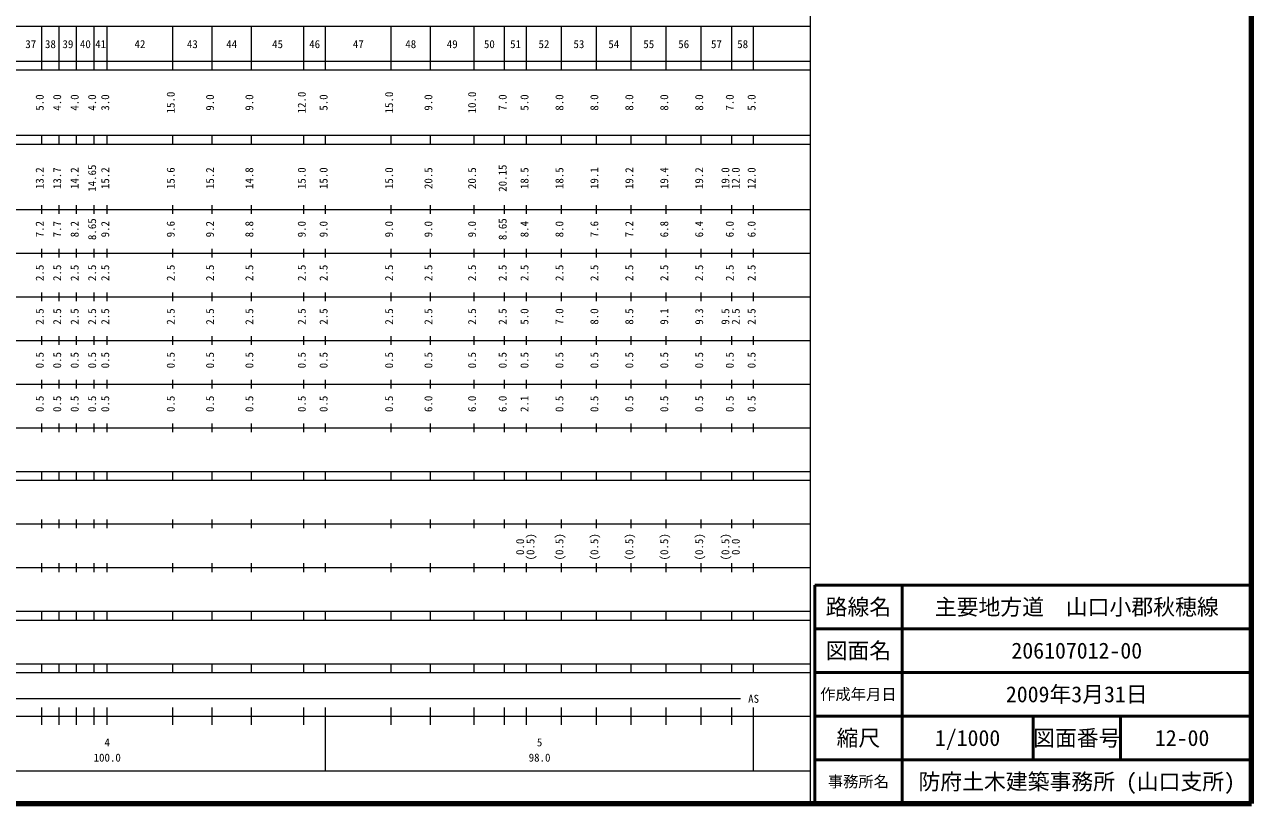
# Model space of a CAD drawing. Units: millimetres on the paper, enlarged 1000 times. Extents: x 40000 to 680000, y 20000 to 380000.
# Drawn here: x 399070 to 680000, y 20000 to 198357 of the extents above; entities that cross this region are included whole.
import ezdxf
from ezdxf.enums import TextEntityAlignment as Align

# ---------------------------------------------------------------- set-up
doc = ezdxf.new("R2010")
doc.units = ezdxf.units.MM
doc.header["$LTSCALE"] = 1000
for name, color, linetype, lineweight in [('M-TTL', 2, 'Continuous', 140), ('M-TTL-BAND', 7, 'Continuous', 13), ('M-TTL-FRAM', 2, 'Continuous', 50), ('M-TTL-LINE', 7, 'Continuous', 50)]:
    doc.layers.add(name, color=color, linetype=linetype, lineweight=lineweight)
doc.layers.add('M-TTL-TXT', color=7, linetype='Continuous')
doc.styles.add('ＭＳ ゴシック', font='')
doc.styles.get('ＭＳ ゴシック').set_extended_font_data('MS Gothic')

msp = doc.modelspace()

# ---------------------------------------------------------------- linework, layer by layer
at = {"layer": 'M-TTL'}
for p, q in [((680000, 20000), (680000, 380000)), ((40000, 20000), (680000, 20000))]:
    msp.add_line(p, q, dxfattribs=at)
at = {"layer": 'M-TTL-BAND'}
for p, q in [((579000, 20000), (579000, 370000)), ((68000, 198000), (579000, 198000)), ((403000, 188000), (403000, 198000)), ((407000, 188000), (407000, 198000)), ((411000, 188000), (411000, 198000)), ((415000, 188000), (415000, 198000)), ((418000, 188000), (418000, 198000)), ((433000, 188000), (433000, 198000)), ((442000, 188000), (442000, 198000)), ((451000, 188000), (451000, 198000)), ((463000, 188000), (463000, 198000)), ((468000, 188000), (468000, 198000)), ((483000, 188000), (483000, 198000)), ((492000, 188000), (492000, 198000)), ((502000, 188000), (502000, 198000)), ((509000, 188000), (509000, 198000)), ((514000, 188000), (514000, 198000)), ((522000, 188000), (522000, 198000)), ((530000, 188000), (530000, 198000)), ((538000, 188000), (538000, 198000)), ((546000, 188000), (546000, 198000)), ((554000, 188000), (554000, 198000)), ((561000, 188000), (561000, 198000)), ((566000, 188000), (566000, 198000)), ((40000, 190000), (579000, 190000)), ((40000, 188000), (579000, 188000)), ((40000, 173000), (579000, 173000)), ((403000, 171000), (403000, 173000)), ((407000, 171000), (407000, 173000)), ((411000, 171000), (411000, 173000)), ((415000, 171000), (415000, 173000)), ((418000, 171000), (418000, 173000)), ((433000, 171000), (433000, 173000)), ((442000, 171000), (442000, 173000)), ((451000, 171000), (451000, 173000)), ((463000, 171000), (463000, 173000)), ((468000, 171000), (468000, 173000)), ((483000, 171000), (483000, 173000)), ((492000, 171000), (492000, 173000)), ((502000, 171000), (502000, 173000)), ((509000, 171000), (509000, 173000)), ((514000, 171000), (514000, 173000)), ((522000, 171000), (522000, 173000)), ((530000, 171000), (530000, 173000)), ((538000, 171000), (538000, 173000)), ((546000, 171000), (546000, 173000)), ((554000, 171000), (554000, 173000)), ((561000, 171000), (561000, 173000)), ((566000, 171000), (566000, 173000)), ((40000, 171000), (579000, 171000)), ((40000, 156000), (579000, 156000)), ((403000, 155000), (403000, 157000)), ((407000, 155000), (407000, 157000)), ((411000, 155000), (411000, 157000)), ((415000, 155000), (415000, 157000)), ((418000, 155000), (418000, 157000)), ((433000, 155000), (433000, 157000)), ((442000, 155000), (442000, 157000)), ((451000, 155000), (451000, 157000)), ((463000, 155000), (463000, 157000)), ((468000, 155000), (468000, 157000)), ((483000, 155000), (483000, 157000)), ((492000, 155000), (492000, 157000)), ((502000, 155000), (502000, 157000)), ((509000, 155000), (509000, 157000)), ((514000, 155000), (514000, 157000)), ((522000, 155000), (522000, 157000)), ((530000, 155000), (530000, 157000)), ((538000, 155000), (538000, 157000)), ((546000, 155000), (546000, 157000)), ((554000, 155000), (554000, 157000)), ((561000, 155000), (561000, 157000)), ((566000, 155000), (566000, 157000)), ((403000, 145000), (403000, 147000)), ((407000, 145000), (407000, 147000)), ((411000, 145000), (411000, 147000)), ((415000, 145000), (415000, 147000)), ((418000, 145000), (418000, 147000)), ((433000, 145000), (433000, 147000)), ((442000, 145000), (442000, 147000)), ((451000, 145000), (451000, 147000)), ((463000, 145000), (463000, 147000)), ((468000, 145000), (468000, 147000)), ((483000, 145000), (483000, 147000)), ((492000, 145000), (492000, 147000)), ((502000, 145000), (502000, 147000)), ((509000, 145000), (509000, 147000)), ((514000, 145000), (514000, 147000)), ((522000, 145000), (522000, 147000)), ((530000, 145000), (530000, 147000)), ((538000, 145000), (538000, 147000)), ((546000, 145000), (546000, 147000)), ((554000, 145000), (554000, 147000)), ((561000, 145000), (561000, 147000)), ((566000, 145000), (566000, 147000)), ((46000, 146000), (579000, 146000)), ((52000, 136000), (579000, 136000)), ((403000, 135000), (403000, 137000)), ((407000, 135000), (407000, 137000)), ((411000, 135000), (411000, 137000)), ((415000, 135000), (415000, 137000)), ((418000, 135000), (418000, 137000)), ((433000, 135000), (433000, 137000)), ((442000, 135000), (442000, 137000)), ((451000, 135000), (451000, 137000)), ((463000, 135000), (463000, 137000)), ((468000, 135000), (468000, 137000)), ((483000, 135000), (483000, 137000)), ((492000, 135000), (492000, 137000)), ((502000, 135000), (502000, 137000)), ((509000, 135000), (509000, 137000)), ((514000, 135000), (514000, 137000)), ((522000, 135000), (522000, 137000)), ((530000, 135000), (530000, 137000)), ((538000, 135000), (538000, 137000)), ((546000, 135000), (546000, 137000)), ((554000, 135000), (554000, 137000)), ((561000, 135000), (561000, 137000)), ((566000, 135000), (566000, 137000)), ((403000, 125000), (403000, 127000)), ((407000, 125000), (407000, 127000)), ((411000, 125000), (411000, 127000)), ((415000, 125000), (415000, 127000)), ((418000, 125000), (418000, 127000)), ((433000, 125000), (433000, 127000)), ((442000, 125000), (442000, 127000)), ((451000, 125000), (451000, 127000)), ((463000, 125000), (463000, 127000)), ((468000, 125000), (468000, 127000)), ((483000, 125000), (483000, 127000)), ((492000, 125000), (492000, 127000)), ((502000, 125000), (502000, 127000)), ((509000, 125000), (509000, 127000)), ((514000, 125000), (514000, 127000)), ((522000, 125000), (522000, 127000)), ((530000, 125000), (530000, 127000)), ((538000, 125000), (538000, 127000)), ((546000, 125000), (546000, 127000)), ((554000, 125000), (554000, 127000)), ((561000, 125000), (561000, 127000)), ((566000, 125000), (566000, 127000)), ((46000, 126000), (579000, 126000)), ((52000, 116000), (579000, 116000)), ((403000, 115000), (403000, 117000)), ((407000, 115000), (407000, 117000)), ((411000, 115000), (411000, 117000)), ((415000, 115000), (415000, 117000)), ((418000, 115000), (418000, 117000)), ((433000, 115000), (433000, 117000)), ((442000, 115000), (442000, 117000)), ((451000, 115000), (451000, 117000)), ((463000, 115000), (463000, 117000)), ((468000, 115000), (468000, 117000)), ((483000, 115000), (483000, 117000)), ((492000, 115000), (492000, 117000)), ((502000, 115000), (502000, 117000)), ((509000, 115000), (509000, 117000)), ((514000, 115000), (514000, 117000)), ((522000, 115000), (522000, 117000)), ((530000, 115000), (530000, 117000)), ((538000, 115000), (538000, 117000)), ((546000, 115000), (546000, 117000)), ((554000, 115000), (554000, 117000)), ((561000, 115000), (561000, 117000)), ((566000, 115000), (566000, 117000)), ((403000, 105000), (403000, 107000)), ((407000, 105000), (407000, 107000)), ((411000, 105000), (411000, 107000)), ((415000, 105000), (415000, 107000)), ((418000, 105000), (418000, 107000)), ((433000, 105000), (433000, 107000)), ((442000, 105000), (442000, 107000)), ((451000, 105000), (451000, 107000)), ((463000, 105000), (463000, 107000)), ((468000, 105000), (468000, 107000)), ((483000, 105000), (483000, 107000)), ((492000, 105000), (492000, 107000)), ((502000, 105000), (502000, 107000)), ((509000, 105000), (509000, 107000)), ((514000, 105000), (514000, 107000)), ((522000, 105000), (522000, 107000)), ((530000, 105000), (530000, 107000)), ((538000, 105000), (538000, 107000)), ((546000, 105000), (546000, 107000)), ((554000, 105000), (554000, 107000)), ((561000, 105000), (561000, 107000)), ((566000, 105000), (566000, 107000)), ((46000, 106000), (579000, 106000)), ((40000, 96000), (579000, 96000)), ((403000, 94000), (403000, 96000)), ((407000, 94000), (407000, 96000)), ((411000, 94000), (411000, 96000)), ((415000, 94000), (415000, 96000)), ((418000, 94000), (418000, 96000)), ((433000, 94000), (433000, 96000)), ((442000, 94000), (442000, 96000)), ((451000, 94000), (451000, 96000)), ((463000, 94000), (463000, 96000)), ((468000, 94000), (468000, 96000)), ((483000, 94000), (483000, 96000)), ((492000, 94000), (492000, 96000)), ((502000, 94000), (502000, 96000)), ((509000, 94000), (509000, 96000)), ((514000, 94000), (514000, 96000)), ((522000, 94000), (522000, 96000)), ((530000, 94000), (530000, 96000)), ((538000, 94000), (538000, 96000)), ((546000, 94000), (546000, 96000)), ((554000, 94000), (554000, 96000)), ((561000, 94000), (561000, 96000)), ((566000, 94000), (566000, 96000)), ((40000, 94000), (579000, 94000)), ((403000, 83000), (403000, 85000)), ((407000, 83000), (407000, 85000)), ((411000, 83000), (411000, 85000)), ((415000, 83000), (415000, 85000)), ((418000, 83000), (418000, 85000)), ((433000, 83000), (433000, 85000)), ((442000, 83000), (442000, 85000)), ((451000, 83000), (451000, 85000)), ((463000, 83000), (463000, 85000)), ((468000, 83000), (468000, 85000)), ((483000, 83000), (483000, 85000)), ((492000, 83000), (492000, 85000)), ((502000, 83000), (502000, 85000)), ((509000, 83000), (509000, 85000)), ((514000, 83000), (514000, 85000)), ((522000, 83000), (522000, 85000)), ((530000, 83000), (530000, 85000)), ((538000, 83000), (538000, 85000)), ((546000, 83000), (546000, 85000)), ((554000, 83000), (554000, 85000)), ((561000, 83000), (561000, 85000)), ((566000, 83000), (566000, 85000)), ((49000, 84000), (579000, 84000)), ((40000, 74000), (579000, 74000)), ((403000, 73000), (403000, 75000)), ((407000, 73000), (407000, 75000)), ((411000, 73000), (411000, 75000)), ((415000, 73000), (415000, 75000)), ((418000, 73000), (418000, 75000)), ((433000, 73000), (433000, 75000)), ((442000, 73000), (442000, 75000)), ((451000, 73000), (451000, 75000)), ((463000, 73000), (463000, 75000)), ((468000, 73000), (468000, 75000)), ((483000, 73000), (483000, 75000)), ((492000, 73000), (492000, 75000)), ((502000, 73000), (502000, 75000)), ((509000, 73000), (509000, 75000)), ((514000, 73000), (514000, 75000)), ((522000, 73000), (522000, 75000)), ((530000, 73000), (530000, 75000)), ((538000, 73000), (538000, 75000)), ((546000, 73000), (546000, 75000)), ((554000, 73000), (554000, 75000)), ((561000, 73000), (561000, 75000)), ((566000, 73000), (566000, 75000)), ((40000, 64000), (579000, 64000)), ((40000, 62000), (579000, 62000)), ((403000, 62000), (403000, 64000)), ((407000, 62000), (407000, 64000)), ((411000, 62000), (411000, 64000)), ((415000, 62000), (415000, 64000)), ((418000, 62000), (418000, 64000)), ((433000, 62000), (433000, 64000)), ((442000, 62000), (442000, 64000)), ((451000, 62000), (451000, 64000)), ((463000, 62000), (463000, 64000)), ((468000, 62000), (468000, 64000)), ((483000, 62000), (483000, 64000)), ((492000, 62000), (492000, 64000)), ((502000, 62000), (502000, 64000)), ((509000, 62000), (509000, 64000)), ((514000, 62000), (514000, 64000)), ((522000, 62000), (522000, 64000)), ((530000, 62000), (530000, 64000)), ((538000, 62000), (538000, 64000)), ((546000, 62000), (546000, 64000)), ((554000, 62000), (554000, 64000)), ((561000, 62000), (561000, 64000)), ((566000, 62000), (566000, 64000)), ((40000, 52000), (579000, 52000)), ((403000, 50000), (403000, 52000)), ((407000, 50000), (407000, 52000)), ((411000, 50000), (411000, 52000)), ((415000, 50000), (415000, 52000)), ((418000, 50000), (418000, 52000)), ((433000, 50000), (433000, 52000)), ((442000, 50000), (442000, 52000)), ((451000, 50000), (451000, 52000)), ((463000, 50000), (463000, 52000)), ((468000, 50000), (468000, 52000)), ((483000, 50000), (483000, 52000)), ((492000, 50000), (492000, 52000)), ((502000, 50000), (502000, 52000)), ((509000, 50000), (509000, 52000)), ((514000, 50000), (514000, 52000)), ((522000, 50000), (522000, 52000)), ((530000, 50000), (530000, 52000)), ((538000, 50000), (538000, 52000)), ((546000, 50000), (546000, 52000)), ((554000, 50000), (554000, 52000)), ((561000, 50000), (561000, 52000)), ((566000, 50000), (566000, 52000)), ((40000, 50000), (579000, 50000)), ((71000, 44000), (563000, 44000)), ((40000, 40000), (579000, 40000)), ((403000, 38000), (403000, 42000)), ((407000, 38000), (407000, 42000)), ((411000, 38000), (411000, 42000)), ((415000, 38000), (415000, 42000)), ((418000, 38000), (418000, 42000)), ((433000, 38000), (433000, 42000)), ((442000, 38000), (442000, 42000)), ((451000, 38000), (451000, 42000)), ((463000, 38000), (463000, 42000)), ((468000, 27500), (468000, 42000)), ((483000, 38000), (483000, 42000)), ((492000, 38000), (492000, 42000)), ((502000, 38000), (502000, 42000)), ((509000, 38000), (509000, 42000)), ((514000, 38000), (514000, 42000)), ((522000, 38000), (522000, 42000)), ((530000, 38000), (530000, 42000)), ((538000, 38000), (538000, 42000)), ((546000, 38000), (546000, 42000)), ((554000, 38000), (554000, 42000)), ((561000, 38000), (561000, 42000)), ((566000, 27500), (566000, 42000)), ((68000, 27500), (579000, 27500))]:
    msp.add_line(p, q, dxfattribs=at)
at = {"layer": 'M-TTL-FRAM'}
for p, q in [((680000, 70000), (580000, 70000)), ((580000, 70000), (580000, 20000))]:
    msp.add_line(p, q, dxfattribs=at)
at = {"layer": 'M-TTL-LINE'}
for p, q in [((600000, 70000), (600000, 20000)), ((680000, 60000), (580000, 60000)), ((680000, 50000), (580000, 50000)), ((680000, 40000), (580000, 40000)), ((630000, 40000), (630000, 30000)), ((650000, 40000), (650000, 30000)), ((680000, 30000), (580000, 30000))]:
    msp.add_line(p, q, dxfattribs=at)

# ---------------------------------------------------------------- texts
at = {"layer": 'M-TTL-BAND', "style": 'ＭＳ ゴシック'}
for s, p in [('37', (400500, 192405)), ('38', (405000, 192405)), ('39', (409000, 192405)), ('40', (413000, 192405)), ('41', (416500, 192405)), ('42', (425500, 192405)), ('43', (437500, 192405)), ('44', (446500, 192405)), ('45', (457000, 192405)), ('46', (465500, 192405)), ('47', (475500, 192405)), ('48', (487500, 192405)), ('49', (497000, 192405)), ('50', (505500, 192405)), ('51', (511500, 192405)), ('52', (518000, 192405)), ('53', (526000, 192405)), ('54', (534000, 192405)), ('55', (542000, 192405)), ('56', (550000, 192405)), ('57', (557500, 192405)), ('58', (563500, 192405)), ('AS', (566000, 42500)), ('4', (418000, 32523)), ('5', (517000, 32523)), ('100.0', (418000, 29033)), ('98.0', (517000, 29033))]:
    msp.add_text(s, height=1833, dxfattribs=at).set_placement(p, align=Align.BOTTOM_CENTER)
for s, p in [('15.0', (434000, 180500)), ('12.0', (464000, 180500)), ('15.0', (484000, 180500)), ('10.0', (503000, 180500)), ('5.0', (404000, 180500)), ('4.0', (408000, 180500)), ('4.0', (412000, 180500)), ('4.0', (416000, 180500)), ('3.0', (419000, 180500)), ('9.0', (443000, 180500)), ('9.0', (452000, 180500)), ('5.0', (469000, 180500)), ('9.0', (493000, 180500)), ('7.0', (510000, 180500)), ('5.0', (515000, 180500)), ('8.0', (523000, 180500)), ('8.0', (531000, 180500)), ('8.0', (539000, 180500)), ('8.0', (547000, 180500)), ('8.0', (555000, 180500)), ('7.0', (562000, 180500)), ('5.0', (567000, 180500)), ('14.65', (416000, 163174)), ('20.15', (510000, 163174)), ('13.2', (404000, 163174)), ('13.7', (408000, 163174)), ('14.2', (412000, 163174)), ('15.2', (419000, 163174)), ('15.6', (434000, 163174)), ('15.2', (443000, 163174)), ('14.8', (452000, 163174)), ('15.0', (464000, 163174)), ('15.0', (469000, 163174)), ('15.0', (484000, 163174)), ('20.5', (493000, 163174)), ('20.5', (503000, 163174)), ('18.5', (515000, 163174)), ('18.5', (523000, 163174)), ('19.1', (531000, 163174)), ('19.2', (539000, 163174)), ('19.4', (547000, 163174)), ('19.2', (555000, 163174)), ('19.0', (561000, 163174)), ('12.0', (563370, 163174)), ('12.0', (567000, 163174)), ('7.2', (404000, 151500)), ('7.7', (408000, 151500)), ('8.2', (412000, 151500)), ('8.65', (416000, 151500)), ('9.2', (419000, 151500)), ('9.6', (434000, 151500)), ('9.2', (443000, 151500)), ('8.8', (452000, 151500)), ('9.0', (464000, 151500)), ('9.0', (469000, 151500)), ('9.0', (484000, 151500)), ('9.0', (493000, 151500)), ('9.0', (503000, 151500)), ('8.65', (510000, 151500)), ('8.4', (515000, 151500)), ('8.0', (523000, 151500)), ('7.6', (531000, 151500)), ('7.2', (539000, 151500)), ('6.8', (547000, 151500)), ('6.4', (555000, 151500)), ('6.0', (562000, 151500)), ('6.0', (567000, 151500)), ('2.5', (404000, 141500)), ('2.5', (408000, 141500)), ('2.5', (412000, 141500)), ('2.5', (416000, 141500)), ('2.5', (419000, 141500)), ('2.5', (434000, 141500)), ('2.5', (443000, 141500)), ('2.5', (452000, 141500)), ('2.5', (464000, 141500)), ('2.5', (469000, 141500)), ('2.5', (484000, 141500)), ('2.5', (493000, 141500)), ('2.5', (503000, 141500)), ('2.5', (510000, 141500)), ('2.5', (515000, 141500)), ('2.5', (523000, 141500)), ('2.5', (531000, 141500)), ('2.5', (539000, 141500)), ('2.5', (547000, 141500)), ('2.5', (555000, 141500)), ('2.5', (562000, 141500)), ('2.5', (567000, 141500)), ('2.5', (404000, 131500)), ('2.5', (408000, 131500)), ('2.5', (412000, 131500)), ('2.5', (416000, 131500)), ('2.5', (419000, 131500)), ('2.5', (434000, 131500)), ('2.5', (443000, 131500)), ('2.5', (452000, 131500)), ('2.5', (464000, 131500)), ('2.5', (469000, 131500)), ('2.5', (484000, 131500)), ('2.5', (493000, 131500)), ('2.5', (503000, 131500)), ('2.5', (510000, 131500)), ('5.0', (515000, 131500)), ('7.0', (523000, 131500)), ('8.0', (531000, 131500)), ('8.5', (539000, 131500)), ('9.1', (547000, 131500)), ('9.3', (555000, 131500)), ('9.5', (561000, 131500)), ('2.5', (563370, 131500)), ('2.5', (567000, 131500)), ('0.5', (404000, 121500)), ('0.5', (408000, 121500)), ('0.5', (412000, 121500)), ('0.5', (416000, 121500)), ('0.5', (419000, 121500)), ('0.5', (434000, 121500)), ('0.5', (443000, 121500)), ('0.5', (452000, 121500)), ('0.5', (464000, 121500)), ('0.5', (469000, 121500)), ('0.5', (484000, 121500)), ('0.5', (493000, 121500)), ('0.5', (503000, 121500)), ('0.5', (510000, 121500)), ('0.5', (515000, 121500)), ('0.5', (523000, 121500)), ('0.5', (531000, 121500)), ('0.5', (539000, 121500)), ('0.5', (547000, 121500)), ('0.5', (555000, 121500)), ('0.5', (562000, 121500)), ('0.5', (567000, 121500)), ('0.5', (404000, 111500)), ('0.5', (408000, 111500)), ('0.5', (412000, 111500)), ('0.5', (416000, 111500)), ('0.5', (419000, 111500)), ('0.5', (434000, 111500)), ('0.5', (443000, 111500)), ('0.5', (452000, 111500)), ('0.5', (464000, 111500)), ('0.5', (469000, 111500)), ('0.5', (484000, 111500)), ('6.0', (493000, 111500)), ('6.0', (503000, 111500)), ('6.0', (510000, 111500)), ('2.1', (515000, 111500)), ('0.5', (523000, 111500)), ('0.5', (531000, 111500)), ('0.5', (539000, 111500)), ('0.5', (547000, 111500)), ('0.5', (555000, 111500)), ('0.5', (562000, 111500)), ('0.5', (567000, 111500)), ('(0.5)', (516370, 78764)), ('(0.5)', (523000, 78764)), ('(0.5)', (531000, 78764)), ('(0.5)', (539000, 78764)), ('(0.5)', (547000, 78764)), ('(0.5)', (555000, 78764)), ('(0.5)', (561000, 78764)), ('0.0', (514000, 78764)), ('0.0', (563370, 78764))]:
    msp.add_text(s, height=1833, rotation=90, dxfattribs=at).set_placement(p, align=Align.BOTTOM_CENTER)
at = {"layer": 'M-TTL-TXT', "style": 'ＭＳ ゴシック'}
for s, height, p in [('路線名', 3666, (590000, 65000)), ('路線名', 3666, (590000, 65000)), ('主要地方道\u3000山口小郡秋穂線', 3666, (640000, 65000)), ('図面名', 3666, (590000, 55000)), ('図面名', 3666, (590000, 55000)), ('206107012-00', 3666, (640000, 55000)), ('作成年月日', 2566, (590000, 45000)), ('作成年月日', 2566, (590000, 45000)), ('2009年3月31日', 3666, (640000, 45000)), ('縮尺', 3666, (590000, 35000)), ('縮尺', 3666, (590000, 35000)), ('1/1000', 3666, (615000, 35000)), ('図面番号', 3666, (640000, 35000)), ('図面番号', 3666, (640000, 35000)), ('12-00', 3666, (664125, 35000)), ('事務所名', 2566, (590000, 25000)), ('事務所名', 2566, (590000, 25000)), ('防府土木建築事務所 (山口支所)', 3666, (640000, 25000))]:
    msp.add_text(s, height=height, dxfattribs=at).set_placement(p, align=Align.MIDDLE_CENTER)

doc.saveas('drawing.dxf')
